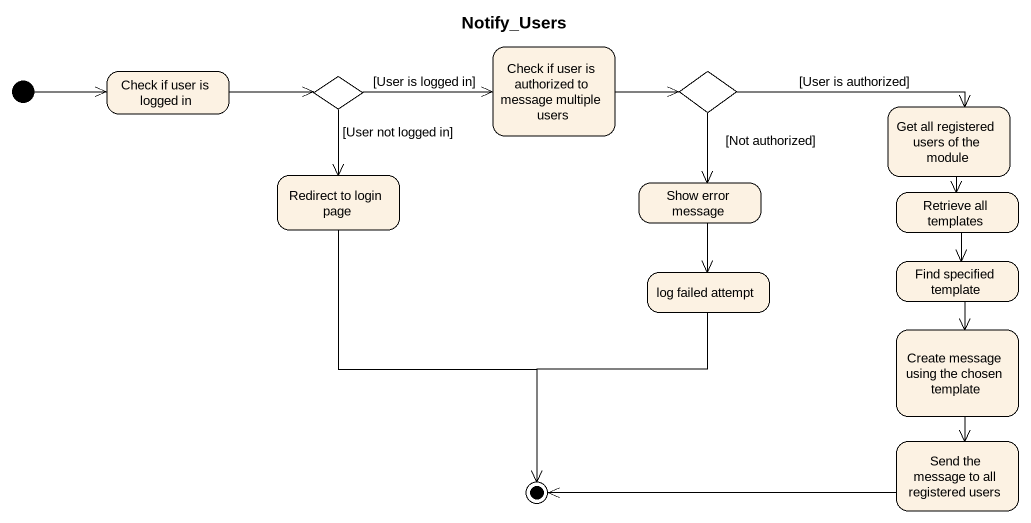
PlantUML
@startuml
title Notify_Users
hide empty description
state "Check if user is logged in" as Check_if_user_is_logged_in
state choice1 <<choice>>
state "Check if user is authorized to message multiple users" as Check_if_user_is_authorized
state choice2 <<choice>>
state "Get all registered users of the module" as Get_all_registered_users_of
state "Redirect to login page" as Redirect_to_login_page
state "Show error message" as Show_error_message
state "Retrieve all templates" as Retrieve_all_templates
state "log failed attempt" as log_failed_attempt
state "Find specified template" as Find_specified_template
state "Create message using the chosen template" as Create_message_using_the
state "Send the message to all registered users" as Send_the_message_to_all
[*] -right-> Check_if_user_is_logged_in
Check_if_user_is_logged_in -right-> choice1
choice1 -right-> Check_if_user_is_authorized : [User is logged in]
choice1 --> Redirect_to_login_page : [User not logged in]
Check_if_user_is_authorized -right-> choice2
choice2 -right-> Get_all_registered_users_of : [User is authorized]
choice2 --> Show_error_message : [Not authorized]
Get_all_registered_users_of --> Retrieve_all_templates
Show_error_message --> log_failed_attempt
Retrieve_all_templates --> Find_specified_template
Find_specified_template --> Create_message_using_the
Create_message_using_the --> Send_the_message_to_all
Redirect_to_login_page --> [*]
log_failed_attempt --> [*]
Send_the_message_to_all -left-> [*]
@enduml
